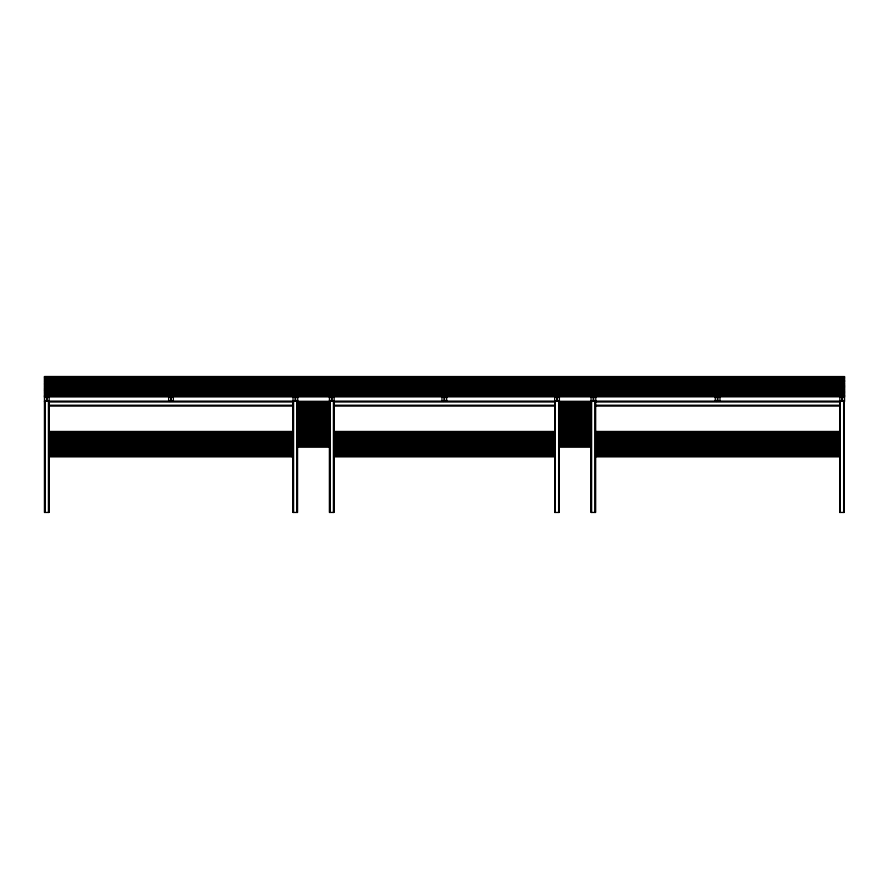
<?xml version="1.0" encoding="UTF-8"?>
<svg xmlns="http://www.w3.org/2000/svg" width="889" height="889" viewBox="0 0 889 889"><rect width="100%" height="100%" fill="white"/><g stroke="black" fill="none" stroke-linecap="round" stroke-linejoin="round"><path stroke-width="1.33" d="M48.973 401.295L48.973 512.453L44.45 512.453L44.45 376.547L844.55 376.547L844.55 401.295L44.45 401.295M44.45 376.614L844.55 376.703M44.45 377.803L844.55 377.736M44.45 377.903L844.55 377.958M44.45 379.17L844.55 379.014M844.55 380.27L44.45 380.27L844.55 380.425M44.45 382.815L844.55 382.881M44.45 383.937L844.55 383.992M44.45 384.092L844.55 384.037M844.55 385.248L44.45 385.281L844.55 385.348M844.55 387.648L44.45 387.704L844.55 387.804M44.45 388.86L844.55 388.915M44.45 389.015L844.55 389.015M44.45 390.104L844.55 390.104M44.45 390.271L844.55 390.204M844.55 391.316L44.45 391.382L844.55 391.416M844.55 392.571L44.45 392.627L844.55 392.727M844.55 393.771L44.45 393.771L844.55 393.938M44.45 395.094L844.55 395.094M844.55 395.194L44.45 395.294L844.55 395.394M48.617 396.55L169.466 396.55M172.244 396.55L294.481 396.55M297.259 396.55L330.597 396.55M333.375 396.55L441.722 396.55M445.889 396.55L555.625 396.55M558.403 396.55L591.741 396.55M594.519 396.55L716.756 396.55M719.534 396.55L840.383 396.55M44.45 396.705L844.55 396.605M44.45 396.794L49.162 396.794M168.643 396.794L173.355 396.794M293.026 396.794L297.737 396.794M329.43 396.794L334.142 396.794M441.955 396.794L446.667 396.794M554.669 396.794L559.381 396.794M591.074 396.794L595.786 396.794M715.267 396.794L719.979 396.794M839.838 396.794L844.55 396.794M44.45 396.983C48.262 395.016 47.917 403.284 44.45 401.106M49.162 396.983C45.672 394.86 45.317 403.006 49.162 401.106M168.643 396.983C172.455 395.016 172.11 403.284 168.643 401.106M173.355 396.983C169.866 394.86 169.521 403.006 173.355 401.106M293.026 396.983C296.737 394.972 296.615 403.173 293.026 401.106M297.737 396.983C294.192 394.905 293.959 403.028 297.737 401.106M329.43 396.983C333.175 395.016 333.008 403.173 329.43 401.106M334.142 396.983C330.586 394.894 330.364 403.028 334.142 401.106M441.955 396.983C445.7 395.016 445.533 403.173 441.955 401.106M446.667 396.983C443.111 394.905 442.889 403.028 446.667 401.106M554.669 396.983C558.481 395.016 558.136 403.284 554.669 401.106M559.381 396.983C555.892 394.86 555.547 403.006 559.381 401.106M591.074 396.983C594.819 395.005 594.63 403.195 591.074 401.106M595.786 396.983C592.296 394.86 591.952 403.006 595.786 401.106M715.267 396.983C719.012 395.016 718.845 403.184 715.267 401.106M719.979 396.983C716.423 394.916 716.201 403.017 719.979 401.106M839.838 396.983C843.65 395.016 843.305 403.284 839.838 401.106M844.55 396.983C841.072 394.86 840.716 403.006 844.55 401.106M48.973 401.484L293.026 401.484M333.953 401.484L554.669 401.484M595.597 401.484L839.661 401.484M48.973 401.839L293.026 401.839M333.953 401.839L554.669 401.839M595.597 401.839L839.661 401.839M298.493 402.417L328.497 402.417M560.126 402.417L590.129 402.417M298.493 402.584L328.497 402.584M560.126 402.584L590.129 402.584M298.493 403.717L328.419 403.717M560.126 403.717L590.063 403.717M298.493 403.884L328.419 403.962M560.126 403.962L590.063 403.884M298.493 404.128L328.419 404.128M560.126 404.128L590.063 404.128M48.973 405.262L293.026 405.262M298.493 405.262L328.419 405.262M333.953 405.262L554.669 405.262M560.126 405.262L590.063 405.262M595.597 405.262L839.661 405.262M48.973 405.617L293.026 405.617M333.953 405.617L554.669 405.617M595.597 405.617L839.661 405.617M48.973 405.806L293.026 405.806M298.493 405.673L328.419 405.673M333.953 405.806L554.669 405.806M560.126 405.673L590.063 405.673M595.597 405.806L839.661 405.806M298.493 406.806L328.419 406.806M560.126 406.806L590.063 406.806M298.493 407.051L328.419 406.973M560.126 406.973L590.063 407.051M298.493 407.218L328.419 407.218M560.126 407.218L590.063 407.218M298.493 408.351L328.419 408.351M560.126 408.351L590.063 408.351M298.493 408.596L328.419 408.518M560.126 408.518L590.063 408.596M298.493 408.762L328.419 408.762M560.126 408.762L590.063 408.762M298.493 409.896L328.419 409.896M560.126 409.896L590.063 409.896M298.493 410.062L328.419 410.062M560.126 410.062L590.063 410.062M298.493 410.14L328.419 410.14M560.126 410.14L590.063 410.14M298.493 410.307L328.419 410.307M560.126 410.307L590.063 410.307M298.493 411.44L328.419 411.44M560.126 411.44L590.063 411.44M298.493 411.685L328.419 411.607M560.126 411.685L590.063 411.607M298.493 411.851L328.419 411.851M560.126 411.851L590.063 411.851M298.493 412.985L328.419 412.985M560.126 412.985L590.063 412.985M298.493 413.152L328.419 413.229M560.126 413.152L590.063 413.229M298.493 413.396L328.419 413.396M560.126 413.396L590.063 413.396M298.493 414.53L328.497 414.53M560.126 414.53L590.129 414.53M298.493 414.696L328.497 414.696M560.126 414.696L590.129 414.696M298.493 414.774L328.497 414.774M560.126 414.774L590.129 414.774M298.493 414.941L328.497 414.941M560.126 414.941L590.129 414.941M298.493 416.074L328.419 416.074M560.126 416.074L590.063 416.074M298.493 416.241L328.419 416.319M560.126 416.241L590.063 416.319M298.493 416.485L328.419 416.485M560.126 416.485L590.063 416.485M298.493 417.608L328.419 417.608M560.126 417.608L590.063 417.608M298.493 417.852L328.419 417.786M560.126 417.786L590.063 417.852M298.493 418.03L328.419 418.03M560.126 418.03L590.063 418.03M298.493 419.152L328.419 419.152M560.126 419.152L590.063 419.152M298.493 419.575L328.419 419.575M560.126 419.575L590.063 419.575M298.493 420.697L328.497 420.697M560.126 420.697L590.129 420.697M298.493 420.864L328.497 420.942M560.126 420.942L590.129 420.942M298.493 421.108L328.497 421.108M560.126 421.108L590.129 421.108M298.493 422.242L328.419 422.242M560.126 422.242L590.063 422.242M298.493 422.408L328.419 422.486M560.126 422.408L590.063 422.486M298.493 422.653L328.419 422.653M560.126 422.653L590.063 422.653M298.493 423.786L328.419 423.786M560.126 423.786L590.063 423.786M298.493 423.953L328.419 423.953M560.126 423.953L590.063 423.953M298.493 424.031L328.419 424.031M560.126 424.031L590.063 424.031M298.493 424.197L328.419 424.197M560.126 424.197L590.063 424.197M298.493 425.331L328.419 425.331M560.126 425.331L590.063 425.331M298.493 425.575L328.419 425.498M560.126 425.498L590.063 425.575M298.493 425.742L328.419 425.742M560.126 425.742L590.063 425.742M298.493 426.876L328.419 426.876M560.126 426.876L590.063 426.876M298.493 427.12L328.419 427.042M560.126 427.12L590.063 427.042M298.493 427.287L328.419 427.287M560.126 427.287L590.063 427.287M298.493 428.42L328.419 428.42M560.126 428.42L590.063 428.42M298.493 428.587L328.419 428.587M560.126 428.587L590.063 428.587M298.493 428.665L328.419 428.665M560.126 428.665L590.063 428.665M298.493 428.831L328.419 428.831M560.126 428.831L590.063 428.831M298.493 429.965L328.419 429.965M560.126 429.965L590.063 429.965M298.493 430.132L328.419 430.209M560.126 430.132L590.063 430.209M298.493 430.376L328.419 430.376M560.126 430.376L590.063 430.376M48.973 431.454L293.026 431.454M298.493 431.509L328.419 431.509M333.953 431.454L554.669 431.454M560.126 431.509L590.063 431.509M595.597 431.454L839.661 431.454M298.493 431.754L328.419 431.676M560.126 431.754L590.063 431.676M298.493 431.921L328.419 431.921M560.126 431.921L590.063 431.921M49.906 432.576L292.092 432.576M334.897 432.576L553.725 432.576L553.658 455.657L334.897 455.657M596.53 432.576L838.716 432.576M49.906 432.743L292.092 432.743M334.897 432.743L553.725 432.743M596.53 432.743L838.716 432.743M298.493 433.054L328.419 433.054M560.126 433.054L590.063 433.054M298.493 433.465L328.419 433.465M560.126 433.465L590.063 433.465M49.906 433.876L292.014 433.876M334.897 433.876L553.658 433.876M596.53 433.876L838.638 433.876M49.906 434.043L292.014 434.121M334.897 434.043L553.658 434.121M596.53 434.121L838.638 434.043M49.906 434.288L292.014 434.288M334.897 434.288L553.658 434.288M596.53 434.288L838.638 434.288M298.493 434.599L328.419 434.599M560.126 434.599L590.063 434.599M298.493 434.843L328.419 434.765M560.126 434.765L590.063 434.843M298.493 435.01L328.419 435.01M560.126 435.01L590.063 435.01M49.906 435.421L292.014 435.421M334.897 435.421L553.658 435.421M596.53 435.421L838.638 435.421M49.906 435.666L292.014 435.588M334.897 435.588L553.658 435.666M596.53 435.588L838.638 435.666M49.906 435.832L292.014 435.832M334.897 435.832L553.658 435.832M596.53 435.832L838.638 435.832M298.493 436.143L328.419 436.143M560.126 436.143L590.063 436.143M298.493 436.377L328.419 436.31M560.126 436.31L590.063 436.377M298.493 436.555L328.419 436.555M560.126 436.555L590.063 436.555M49.906 436.966L292.014 436.966M334.897 436.966L553.658 436.966M596.53 436.966L838.638 436.966M49.906 437.132L292.014 437.132M334.897 437.132L553.658 437.132M596.53 437.132L838.638 437.132M49.906 437.21L292.014 437.21M334.897 437.21L553.658 437.21M596.53 437.21L838.638 437.21M49.906 437.377L292.014 437.377M334.897 437.377L553.658 437.377M596.53 437.377L838.638 437.377M298.493 437.677L328.419 437.677M560.126 437.677L590.063 437.677M298.493 437.855L328.419 437.855M560.126 437.855L590.063 437.855M298.493 437.921L328.419 437.921M560.126 437.921L590.063 437.921M298.493 438.099L328.419 438.099M560.126 438.099L590.063 438.099M49.906 438.51L292.092 438.51M334.897 438.51L553.725 438.51M596.53 438.51L838.716 438.51M49.906 438.755L292.092 438.677M334.897 438.755L553.725 438.755M596.53 438.677L838.716 438.677M49.906 438.922L292.092 438.922M334.897 438.922L553.725 438.922M596.53 438.922L838.716 438.922M298.493 439.222L328.419 439.222M560.126 439.222L590.063 439.222M298.493 439.399L328.419 439.466M560.126 439.399L590.063 439.466M298.493 439.644L328.419 439.644M560.126 439.644L590.063 439.644M49.906 440.055L292.014 440.055M334.897 440.055L553.658 440.055M596.53 440.055L838.638 440.055M49.906 440.299L292.014 440.222M334.897 440.222L553.658 440.299M596.53 440.299L838.638 440.222M49.906 440.466L292.014 440.466M334.897 440.466L553.658 440.466M596.53 440.466L838.638 440.466M298.493 440.766L328.419 440.766M560.126 440.766L590.063 440.766M298.493 440.933L328.419 441.011M560.126 440.933L590.063 441.011M298.493 441.177L328.419 441.177M560.126 441.177L590.063 441.177M49.906 441.6L292.014 441.6M334.897 441.6L553.658 441.6M596.53 441.6L838.638 441.6M49.906 441.766L292.014 441.766M334.897 441.766L553.658 441.766M596.53 441.766L838.638 441.766M49.906 441.844L292.014 441.844M334.897 441.844L553.658 441.844M596.53 441.844L838.638 441.844M49.906 442.011L292.014 442.011M334.897 442.011L553.658 442.011M596.53 442.011L838.638 442.011M298.493 442.311L328.419 442.311M560.126 442.311L590.063 442.311M298.493 442.478L328.419 442.478M560.126 442.478L590.063 442.478M298.493 442.555L328.419 442.555M560.126 442.555L590.063 442.555M298.493 442.722L328.419 442.722M560.126 442.722L590.063 442.722M49.906 443.144L292.014 443.144M334.897 443.144L553.658 443.144M596.53 443.144L838.638 443.144M49.906 443.311L292.014 443.389M334.897 443.389L553.658 443.311M596.53 443.311L838.638 443.389M49.906 443.555L292.014 443.555M334.897 443.555L553.658 443.555M596.53 443.555L838.638 443.555M298.493 443.855L328.497 443.855M560.126 443.855L590.129 443.855M298.493 444.1L328.497 444.022M560.126 444.022L590.129 444.1M298.493 444.267L328.497 444.267M560.126 444.267L590.129 444.267M49.906 444.678L292.014 444.678M334.897 444.678L553.658 444.678M596.53 444.678L838.638 444.678M49.906 444.856L292.014 444.922M334.897 444.922L553.658 444.856M596.53 444.856L838.638 444.922M49.906 445.1L292.014 445.1M334.897 445.1L553.658 445.1M596.53 445.1L838.638 445.1M298.493 445.4L328.497 445.4M560.126 445.4L590.129 445.4M298.493 445.567L328.497 445.567M560.126 445.567L590.129 445.567M49.906 446.222L292.014 446.222M334.897 446.222L553.658 446.222M596.53 446.222L838.638 446.222M49.906 446.645L292.014 446.645M334.897 446.645L553.658 446.645M596.53 446.645L838.638 446.645M297.548 447.2L329.43 447.2M559.192 447.2L591.074 447.2M49.906 447.767L292.014 447.767M334.897 447.767L553.658 447.767M596.53 447.767L838.638 447.767M49.906 448.012L292.014 447.934M334.897 448.012L553.658 447.934M596.53 448.012L838.638 447.934M49.906 448.178L292.014 448.178M334.897 448.178L553.658 448.178M596.53 448.178L838.638 448.178M49.906 449.312L292.014 449.312M334.897 449.312L553.658 449.312M596.53 449.312L838.638 449.312M49.906 449.556L292.014 449.478M334.897 449.556L553.658 449.478M596.53 449.478L838.638 449.556M49.906 449.723L292.014 449.723M334.897 449.723L553.658 449.723M596.53 449.723L838.638 449.723M49.906 450.856L292.014 450.856M334.897 450.856L553.658 450.856M596.53 450.856L838.638 450.856M49.906 451.023L292.014 451.023M334.897 451.023L553.658 451.023M596.53 451.023L838.638 451.023M49.906 451.101L292.014 451.101M334.897 451.101L553.658 451.101M596.53 451.101L838.638 451.101M49.906 451.268L292.014 451.268M334.897 451.268L553.658 451.268M596.53 451.268L838.638 451.268M49.906 452.401L292.014 452.401M334.897 452.401L553.658 452.401M596.53 452.401L838.638 452.401M49.906 452.568L292.014 452.645M334.897 452.645L553.658 452.568M596.53 452.645L838.638 452.568M49.906 452.812L292.014 452.812M334.897 452.812L553.658 452.812M596.53 452.812L838.638 452.812M49.906 453.946L292.014 453.946M334.897 453.946L553.658 453.946M596.53 453.946L838.638 453.946M49.906 454.112L292.014 454.19M334.897 454.112L553.658 454.19M596.53 454.19L838.638 454.112M49.906 454.357L292.014 454.357M334.897 454.357L553.658 454.357M596.53 454.357L838.638 454.357M49.906 455.49L292.014 455.49M334.897 455.49L553.658 455.49M596.53 455.49L838.638 455.49M49.906 455.657L292.014 455.657M596.53 455.657L838.638 455.657M292.092 455.935L49.906 455.935L49.906 432.387L292.092 432.387L292.092 456.868M48.973 456.868L293.026 456.868M333.953 456.868L554.669 456.868M595.597 456.868L839.661 456.868M844.172 401.295L844.172 512.453L839.661 512.453L839.661 401.295M843.983 401.295L843.983 512.453M843.628 401.295L843.628 512.453M840.205 401.295L840.205 512.453M839.838 377.736L839.838 512.453M719.979 377.736L719.979 401.295M715.267 377.736L715.267 401.295M595.786 377.736L595.786 401.295M595.597 401.295L595.597 512.453L591.074 512.453L591.074 377.736M595.408 401.295L595.408 512.453M595.041 401.295L595.041 512.453M591.63 401.295L591.63 512.453M591.263 401.295L591.263 512.453M560.203 402.417L560.203 403.717M560.203 413.229L560.203 416.241M560.203 419.575L560.203 422.408M560.203 442.555L560.203 445.567M559.381 377.736L559.381 401.295M559.192 401.295L559.192 512.453L554.669 512.453L554.669 377.736M559.003 401.295L559.003 512.453M558.636 401.295L558.636 512.453M555.225 401.295L555.225 512.453M554.858 401.295L554.858 512.453M446.667 377.736L446.667 401.295M441.955 377.736L441.955 401.295M334.142 377.736L334.142 401.295M333.953 401.295L333.953 512.453L329.43 512.453L329.43 377.736M333.764 401.295L333.764 512.453M333.408 401.295L333.408 512.453M329.986 401.295L329.986 512.453M329.619 401.295L329.619 512.453M328.419 402.417L328.419 445.567M297.737 377.736L297.737 401.295M297.548 401.295L297.548 512.453L293.026 512.453L293.026 377.736M297.359 401.295L297.359 512.453M297.004 401.295L297.004 512.453M293.581 401.295L293.581 512.453M293.214 401.295L293.214 512.453M173.355 377.736L173.355 401.295M168.643 377.736L168.643 401.295M49.984 432.576L49.984 433.876M49.984 437.21L49.984 440.222M49.162 377.736L49.162 401.295M48.784 401.295L48.784 512.453M48.417 401.295L48.417 512.453M44.995 401.295L44.995 512.453M44.639 401.295L44.639 512.453M844.55 381.537L44.45 381.57L844.55 381.625M844.55 386.393L44.45 386.393L844.55 386.493M328.497 402.239L298.493 402.239L298.493 446.256L328.497 446.256L328.497 402.239M590.129 402.239L560.126 402.239L560.126 446.256L590.129 446.256L590.129 402.239M328.419 405.428L298.493 405.428L328.419 405.506M590.063 405.428L560.126 405.428L590.063 405.506M328.419 419.33L298.493 419.33L328.419 419.397M590.063 419.33L560.126 419.33L590.063 419.397M553.725 432.387L334.897 432.387L334.897 455.935L553.725 455.935L553.725 432.387M838.716 432.387L596.53 432.387L596.53 455.935L838.716 455.935L838.716 432.387M328.419 433.221L298.493 433.221L328.419 433.299M590.063 433.221L560.126 433.221L590.063 433.299M292.014 446.4L49.906 446.4L292.014 446.467M553.658 446.4L334.897 446.4L553.658 446.467M838.638 446.4L596.53 446.4L838.638 446.467"/></g></svg>
